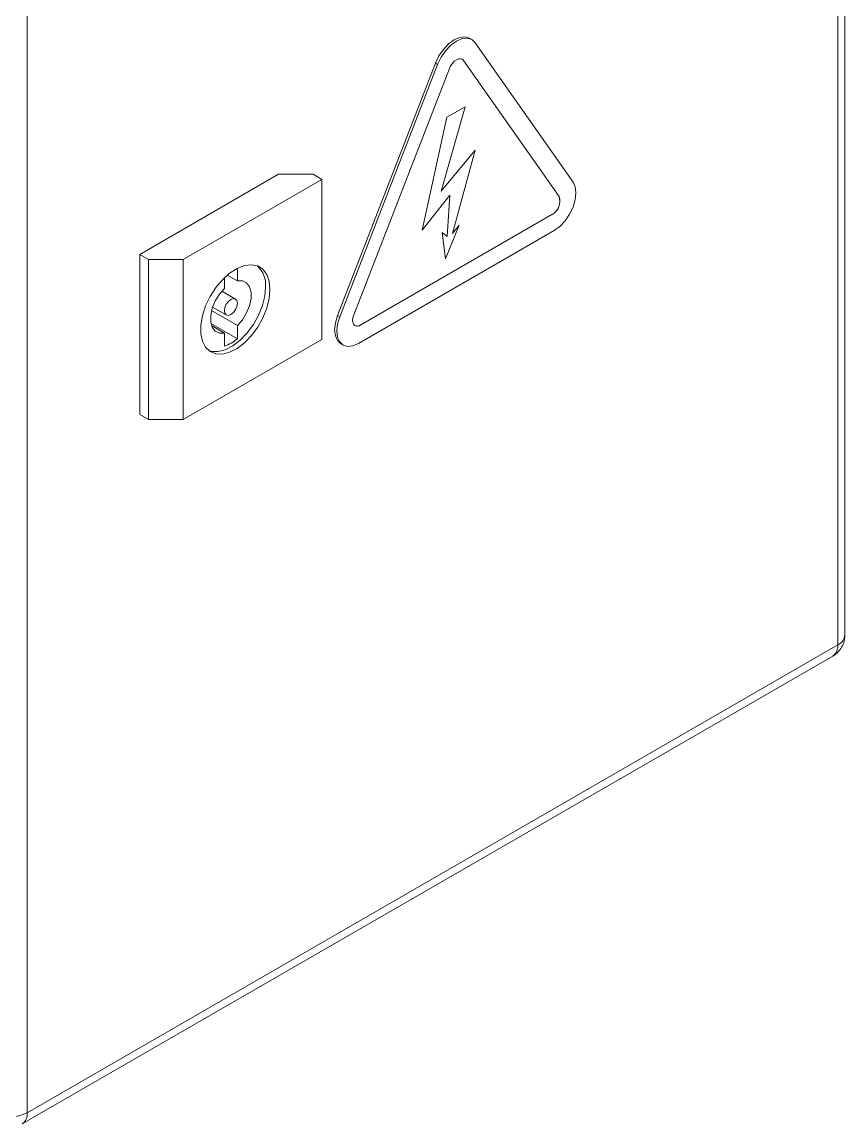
# Model space of a CAD drawing. Extents: x 4137 to 28680, y 2446 to 6814.
# Drawn here: x 24454.7 to 24623.9, y 6286.3 to 6512.8 of the extents above; entities that cross this region are included whole.
import ezdxf

# ---------------------------------------------------------------- set-up
doc = ezdxf.new("R2010")
doc.units = 0
doc.header["$LTSCALE"] = 0.5
doc.layers.get('0').update_dxf_attribs({"linetype": 'CONTINUOUS'})

msp = doc.modelspace()

# ---------------------------------------------------------------- linework, layer by layer
at = {"color": 7, "linetype": 'Continuous', "lineweight": 15}
for p, q in [((24623.86, 6386.82), (24623.86, 6682.1)), ((24623.86, 6386.82), (24623.86, 6682.1)), ((24623.86, 6386.82), (24623.86, 6682.1)), ((24623.86, 6386.82), (24623.86, 6682.1)), ((24622.39, 6680.04), (24622.39, 6384.76)), ((24622.39, 6680.04), (24622.39, 6384.76)), ((24622.39, 6680.04), (24622.39, 6384.76)), ((24622.39, 6680.04), (24622.39, 6384.76)), ((24455.78, 6288.58), (24455.78, 6583.86)), ((24455.78, 6288.58), (24455.78, 6583.86)), ((24455.78, 6288.58), (24455.78, 6583.86)), ((24455.78, 6288.58), (24455.78, 6583.86)), ((24547.15, 6509.2), (24546.7, 6509.46)), ((24547.15, 6509.2), (24546.7, 6509.46)), ((24547.15, 6509.2), (24546.7, 6509.46)), ((24547.15, 6509.2), (24546.7, 6509.46)), ((24567.99, 6479.9), (24547.86, 6508.54)), ((24567.99, 6479.9), (24547.86, 6508.54)), ((24567.99, 6479.9), (24547.86, 6508.54)), ((24567.99, 6479.9), (24547.86, 6508.54)), ((24539.69, 6504.35), (24519.56, 6452.47)), ((24539.69, 6504.35), (24519.56, 6452.47)), ((24539.69, 6504.35), (24519.56, 6452.47)), ((24539.69, 6504.35), (24519.56, 6452.47)), ((24540.15, 6504.09), (24520.02, 6452.2)), ((24540.15, 6504.09), (24520.02, 6452.2)), ((24540.15, 6504.09), (24520.02, 6452.2)), ((24540.15, 6504.09), (24520.02, 6452.2)), ((24539.69, 6504.35), (24540.15, 6504.09)), ((24539.69, 6504.35), (24540.15, 6504.09)), ((24539.69, 6504.35), (24540.15, 6504.09)), ((24539.69, 6504.35), (24540.15, 6504.09)), ((24545.44, 6504.91), (24545.17, 6505.16)), ((24545.44, 6504.91), (24545.17, 6505.16)), ((24545.44, 6504.91), (24545.17, 6505.16)), ((24545.44, 6504.91), (24545.17, 6505.16)), ((24545.44, 6504.91), (24565.1, 6476.95)), ((24545.45, 6504.91), (24545.44, 6504.91)), ((24545.44, 6504.91), (24565.1, 6476.95)), ((24545.45, 6504.91), (24545.44, 6504.91)), ((24545.44, 6504.91), (24565.1, 6476.95)), ((24545.45, 6504.91), (24545.44, 6504.91)), ((24545.44, 6504.91), (24565.1, 6476.95)), ((24545.45, 6504.91), (24545.44, 6504.91)), ((24545.45, 6504.91), (24565.11, 6476.95)), ((24545.45, 6504.91), (24565.11, 6476.95)), ((24545.45, 6504.91), (24565.11, 6476.95)), ((24545.45, 6504.91), (24565.11, 6476.95)), ((24522.9, 6452.58), (24542.56, 6503.23)), ((24522.9, 6452.58), (24542.56, 6503.23)), ((24522.9, 6452.58), (24542.56, 6503.23)), ((24522.9, 6452.58), (24542.56, 6503.23)), ((24545.79, 6495.37), (24540.9, 6478.03)), ((24545.79, 6495.37), (24540.9, 6478.03)), ((24545.79, 6495.37), (24540.9, 6478.03)), ((24545.79, 6495.37), (24540.9, 6478.03)), ((24542.04, 6493.22), (24545.78, 6495.38)), ((24542.04, 6493.22), (24545.78, 6495.38)), ((24542.04, 6493.22), (24545.78, 6495.38)), ((24542.04, 6493.22), (24545.78, 6495.38)), ((24542.05, 6493.22), (24545.79, 6495.37)), ((24542.05, 6493.22), (24545.79, 6495.37)), ((24542.05, 6493.22), (24545.79, 6495.37)), ((24542.05, 6493.22), (24545.79, 6495.37)), ((24545.79, 6495.37), (24545.78, 6495.38)), ((24545.79, 6495.37), (24545.78, 6495.38)), ((24545.79, 6495.37), (24545.78, 6495.38)), ((24545.79, 6495.37), (24545.78, 6495.38)), ((24542.04, 6493.22), (24536.96, 6470.03)), ((24542.04, 6493.22), (24536.96, 6470.03)), ((24542.04, 6493.22), (24536.96, 6470.03)), ((24542.04, 6493.22), (24536.96, 6470.03)), ((24542.05, 6493.22), (24536.97, 6470.03)), ((24542.05, 6493.22), (24536.97, 6470.03)), ((24542.05, 6493.22), (24536.97, 6470.03)), ((24542.05, 6493.22), (24536.97, 6470.03)), ((24542.05, 6493.22), (24542.04, 6493.22)), ((24542.05, 6493.22), (24542.04, 6493.22)), ((24542.05, 6493.22), (24542.04, 6493.22)), ((24542.05, 6493.22), (24542.04, 6493.22)), ((24540.9, 6478.06), (24547.88, 6486.45)), ((24540.9, 6478.06), (24547.88, 6486.45)), ((24540.9, 6478.06), (24547.88, 6486.45)), ((24540.9, 6478.06), (24547.88, 6486.45)), ((24540.9, 6478.03), (24547.89, 6486.44)), ((24540.9, 6478.03), (24547.89, 6486.44)), ((24540.9, 6478.03), (24547.89, 6486.44)), ((24540.9, 6478.03), (24547.89, 6486.44)), ((24547.89, 6486.44), (24543.19, 6469.33)), ((24547.89, 6486.44), (24543.19, 6469.33)), ((24547.89, 6486.44), (24543.19, 6469.33)), ((24547.89, 6486.44), (24543.19, 6469.33)), ((24547.89, 6486.44), (24547.88, 6486.45)), ((24547.89, 6486.44), (24547.88, 6486.45)), ((24547.89, 6486.44), (24547.88, 6486.45)), ((24547.89, 6486.44), (24547.88, 6486.45)), ((24507.45, 6481.49), (24478.94, 6465.03)), ((24507.45, 6481.49), (24478.94, 6465.03)), ((24507.45, 6481.49), (24478.94, 6465.03)), ((24507.45, 6481.49), (24478.94, 6465.03)), ((24514.58, 6481.49), (24507.45, 6481.49)), ((24514.58, 6481.49), (24507.45, 6481.49)), ((24514.58, 6481.49), (24507.45, 6481.49)), ((24514.58, 6481.49), (24507.45, 6481.49)), ((24516.36, 6480.46), (24514.58, 6481.49)), ((24516.36, 6480.46), (24514.58, 6481.49)), ((24516.36, 6480.46), (24514.58, 6481.49)), ((24516.36, 6480.46), (24514.58, 6481.49)), ((24487.85, 6464), (24516.36, 6480.46)), ((24487.85, 6464), (24516.36, 6480.46)), ((24487.85, 6464), (24516.36, 6480.46)), ((24487.85, 6464), (24516.36, 6480.46)), ((24516.36, 6447.53), (24516.36, 6480.46)), ((24516.36, 6447.53), (24516.36, 6480.46)), ((24516.36, 6447.53), (24516.36, 6480.46)), ((24516.36, 6447.53), (24516.36, 6480.46)), ((24536.97, 6470.03), (24542.66, 6477.18)), ((24536.97, 6470.03), (24542.66, 6477.18)), ((24536.97, 6470.03), (24542.66, 6477.18)), ((24536.97, 6470.03), (24542.66, 6477.18)), ((24542.65, 6477.16), (24542.07, 6468.71)), ((24542.65, 6477.16), (24542.07, 6468.71)), ((24542.65, 6477.16), (24542.07, 6468.71)), ((24542.65, 6477.16), (24542.07, 6468.71)), ((24542.66, 6477.18), (24542.08, 6468.7)), ((24542.66, 6477.18), (24542.08, 6468.7)), ((24542.66, 6477.18), (24542.08, 6468.7)), ((24542.66, 6477.18), (24542.08, 6468.7)), ((24565.11, 6476.95), (24565.1, 6476.95)), ((24565.11, 6476.95), (24565.1, 6476.95)), ((24565.11, 6476.95), (24565.1, 6476.95)), ((24565.11, 6476.95), (24565.1, 6476.95)), ((24563.65, 6473.22), (24524.33, 6450.53)), ((24563.65, 6473.22), (24524.33, 6450.53)), ((24563.65, 6473.22), (24524.33, 6450.53)), ((24563.65, 6473.22), (24524.33, 6450.53)), ((24563.66, 6473.22), (24524.34, 6450.52)), ((24563.66, 6473.22), (24524.34, 6450.52)), ((24563.66, 6473.22), (24524.34, 6450.52)), ((24563.66, 6473.22), (24524.34, 6450.52)), ((24563.66, 6473.22), (24563.65, 6473.22)), ((24563.66, 6473.22), (24563.65, 6473.22)), ((24563.66, 6473.22), (24563.65, 6473.22)), ((24563.66, 6473.22), (24563.65, 6473.22)), ((24523.88, 6446.71), (24564.13, 6469.95)), ((24523.88, 6446.71), (24564.13, 6469.95)), ((24523.88, 6446.71), (24564.13, 6469.95)), ((24523.88, 6446.71), (24564.13, 6469.95)), ((24536.97, 6470.03), (24536.96, 6470.03)), ((24536.97, 6470.03), (24536.96, 6470.03)), ((24536.97, 6470.03), (24536.96, 6470.03)), ((24536.97, 6470.03), (24536.96, 6470.03)), ((24541.05, 6469.52), (24541.76, 6464.12)), ((24541.06, 6469.52), (24541.05, 6469.52)), ((24541.05, 6469.52), (24541.76, 6464.12)), ((24541.06, 6469.52), (24541.05, 6469.52)), ((24541.05, 6469.52), (24541.76, 6464.12)), ((24541.06, 6469.52), (24541.05, 6469.52)), ((24541.05, 6469.52), (24541.76, 6464.12)), ((24541.06, 6469.52), (24541.05, 6469.52)), ((24541.06, 6469.52), (24541.76, 6464.11)), ((24541.06, 6469.52), (24542.08, 6468.7)), ((24541.06, 6469.52), (24541.76, 6464.11)), ((24541.06, 6469.52), (24542.08, 6468.7)), ((24541.06, 6469.52), (24541.76, 6464.11)), ((24541.06, 6469.52), (24542.08, 6468.7)), ((24541.06, 6469.52), (24541.76, 6464.11)), ((24541.06, 6469.52), (24542.08, 6468.7)), ((24541.76, 6464.11), (24544.6, 6471.05)), ((24541.76, 6464.11), (24544.6, 6471.05)), ((24541.76, 6464.11), (24544.6, 6471.05)), ((24541.76, 6464.11), (24544.6, 6471.05)), ((24544.6, 6471.05), (24543.19, 6469.33)), ((24544.6, 6471.05), (24543.19, 6469.33)), ((24544.6, 6471.05), (24543.19, 6469.33)), ((24544.6, 6471.05), (24543.19, 6469.33)), ((24544.59, 6471.06), (24543.2, 6469.35)), ((24544.59, 6471.06), (24543.2, 6469.35)), ((24544.59, 6471.06), (24543.2, 6469.35)), ((24544.59, 6471.06), (24543.2, 6469.35)), ((24544.6, 6471.05), (24544.59, 6471.06)), ((24544.6, 6471.05), (24544.59, 6471.06)), ((24544.6, 6471.05), (24544.59, 6471.06)), ((24544.6, 6471.05), (24544.59, 6471.06)), ((24478.94, 6465.03), (24480.73, 6464)), ((24478.94, 6465.03), (24478.94, 6432.1)), ((24478.94, 6465.03), (24480.73, 6464)), ((24478.94, 6465.03), (24478.94, 6432.1)), ((24478.94, 6465.03), (24480.73, 6464)), ((24478.94, 6465.03), (24478.94, 6432.1)), ((24478.94, 6465.03), (24480.73, 6464)), ((24478.94, 6465.03), (24478.94, 6432.1)), ((24480.73, 6464), (24487.85, 6464)), ((24480.73, 6464), (24480.73, 6431.08)), ((24480.73, 6464), (24487.85, 6464)), ((24480.73, 6464), (24480.73, 6431.08)), ((24480.73, 6464), (24487.85, 6464)), ((24480.73, 6464), (24480.73, 6431.08)), ((24480.73, 6464), (24487.85, 6464)), ((24480.73, 6464), (24480.73, 6431.08)), ((24487.85, 6431.08), (24487.85, 6464)), ((24487.85, 6431.08), (24487.85, 6464)), ((24487.85, 6431.08), (24487.85, 6464)), ((24487.85, 6431.08), (24487.85, 6464)), ((24541.76, 6464.11), (24541.76, 6464.12)), ((24541.76, 6464.11), (24541.76, 6464.12)), ((24541.76, 6464.11), (24541.76, 6464.12)), ((24541.76, 6464.11), (24541.76, 6464.12)), ((24496.91, 6460.78), (24498.99, 6459.58)), ((24496.91, 6460.78), (24498.99, 6459.58)), ((24496.91, 6460.78), (24498.99, 6459.58)), ((24496.91, 6460.78), (24498.99, 6459.58)), ((24498.99, 6462.18), (24498.99, 6459.58)), ((24498.99, 6462.18), (24498.99, 6459.58)), ((24498.99, 6462.18), (24498.99, 6459.58)), ((24498.99, 6462.18), (24498.99, 6459.58)), ((24496.32, 6458.03), (24496.32, 6460.24)), ((24496.32, 6458.03), (24496.32, 6460.24)), ((24496.32, 6458.03), (24496.32, 6460.24)), ((24496.32, 6458.03), (24496.32, 6460.24)), ((24498.6, 6455.86), (24495.79, 6457.48)), ((24498.6, 6455.86), (24495.79, 6457.48)), ((24498.6, 6455.86), (24495.79, 6457.48)), ((24498.6, 6455.86), (24495.79, 6457.48)), ((24493.9, 6454.21), (24496.71, 6452.59)), ((24493.9, 6454.21), (24496.71, 6452.59)), ((24493.9, 6454.21), (24496.71, 6452.59)), ((24493.9, 6454.21), (24496.71, 6452.59)), ((24498.99, 6450.41), (24493.68, 6453.47)), ((24498.99, 6450.41), (24493.68, 6453.47)), ((24498.99, 6450.41), (24493.68, 6453.47)), ((24498.99, 6450.41), (24493.68, 6453.47)), ((24519.56, 6452.47), (24520.02, 6452.2)), ((24519.56, 6452.47), (24520.02, 6452.2)), ((24519.56, 6452.47), (24520.02, 6452.2)), ((24519.56, 6452.47), (24520.02, 6452.2)), ((24493.56, 6450.83), (24498.99, 6447.7)), ((24493.56, 6450.83), (24498.99, 6447.7)), ((24493.56, 6450.83), (24498.99, 6447.7)), ((24493.56, 6450.83), (24498.99, 6447.7)), ((24493.69, 6450.39), (24496.32, 6448.87)), ((24493.69, 6450.39), (24496.32, 6448.87)), ((24493.69, 6450.39), (24496.32, 6448.87)), ((24493.69, 6450.39), (24496.32, 6448.87)), ((24498.99, 6450.41), (24498.99, 6447.7)), ((24498.99, 6450.41), (24498.99, 6447.7)), ((24498.99, 6450.41), (24498.99, 6447.7)), ((24498.99, 6450.41), (24498.99, 6447.7)), ((24524.34, 6450.52), (24524.33, 6450.53)), ((24524.34, 6450.52), (24524.33, 6450.53)), ((24524.34, 6450.52), (24524.33, 6450.53)), ((24524.34, 6450.52), (24524.33, 6450.53)), ((24487.85, 6431.08), (24516.36, 6447.53)), ((24487.85, 6431.08), (24516.36, 6447.53)), ((24487.85, 6431.08), (24516.36, 6447.53)), ((24487.85, 6431.08), (24516.36, 6447.53)), ((24496.32, 6446.15), (24496.32, 6448.87)), ((24496.32, 6446.15), (24496.32, 6448.87)), ((24496.32, 6446.15), (24496.32, 6448.87)), ((24496.32, 6446.15), (24496.32, 6448.87)), ((24520.27, 6446.67), (24520.73, 6446.4)), ((24520.27, 6446.67), (24520.73, 6446.4)), ((24520.27, 6446.67), (24520.73, 6446.4)), ((24520.27, 6446.67), (24520.73, 6446.4)), ((24478.94, 6432.1), (24480.73, 6431.08)), ((24478.94, 6432.1), (24480.73, 6431.08)), ((24478.94, 6432.1), (24480.73, 6431.08)), ((24478.94, 6432.1), (24480.73, 6431.08)), ((24480.73, 6431.08), (24487.85, 6431.08)), ((24480.73, 6431.08), (24487.85, 6431.08)), ((24480.73, 6431.08), (24487.85, 6431.08)), ((24480.73, 6431.08), (24487.85, 6431.08)), ((24622.39, 6384.76), (24455.78, 6288.58)), ((24622.39, 6384.76), (24455.78, 6288.58)), ((24622.39, 6384.76), (24455.78, 6288.58)), ((24622.39, 6384.76), (24455.78, 6288.58)), ((24454.73, 6286.27), (24621.34, 6382.46)), ((24454.73, 6286.27), (24621.34, 6382.46)), ((24454.73, 6286.27), (24621.34, 6382.46)), ((24454.73, 6286.27), (24621.34, 6382.46))]:
    msp.add_line(p, q, dxfattribs=at)
at = {"color": 7, "linetype": 'Continuous', "lineweight": 15, "flags": 128}
for points in [[(24546.7, 6509.46), (24545.78, 6509.74), (24544.7, 6509.64), (24543.55, 6509.15), (24542.4, 6508.31), (24541.32, 6507.17), (24540.4, 6505.82), (24539.69, 6504.35)], [(24546.7, 6509.46), (24545.78, 6509.74), (24544.7, 6509.64), (24543.55, 6509.15), (24542.4, 6508.31), (24541.32, 6507.17), (24540.4, 6505.82), (24539.69, 6504.35)], [(24546.7, 6509.46), (24545.78, 6509.74), (24544.7, 6509.64), (24543.55, 6509.15), (24542.4, 6508.31), (24541.32, 6507.17), (24540.4, 6505.82), (24539.69, 6504.35)], [(24546.7, 6509.46), (24545.78, 6509.74), (24544.7, 6509.64), (24543.55, 6509.15), (24542.4, 6508.31), (24541.32, 6507.17), (24540.4, 6505.82), (24539.69, 6504.35)], [(24547.86, 6508.54), (24547.16, 6509.2), (24546.23, 6509.48), (24545.16, 6509.38), (24544.01, 6508.89), (24542.85, 6508.04), (24541.78, 6506.91), (24540.86, 6505.56), (24540.15, 6504.09)], [(24547.86, 6508.54), (24547.16, 6509.2), (24546.23, 6509.48), (24545.16, 6509.38), (24544.01, 6508.89), (24542.85, 6508.04), (24541.78, 6506.91), (24540.86, 6505.56), (24540.15, 6504.09)], [(24547.86, 6508.54), (24547.16, 6509.2), (24546.23, 6509.48), (24545.16, 6509.38), (24544.01, 6508.89), (24542.85, 6508.04), (24541.78, 6506.91), (24540.86, 6505.56), (24540.15, 6504.09)], [(24547.86, 6508.54), (24547.16, 6509.2), (24546.23, 6509.48), (24545.16, 6509.38), (24544.01, 6508.89), (24542.85, 6508.04), (24541.78, 6506.91), (24540.86, 6505.56), (24540.15, 6504.09)], [(24545.45, 6504.91), (24545.18, 6505.15), (24544.84, 6505.26), (24544.43, 6505.22), (24544, 6505.03), (24543.57, 6504.72), (24543.17, 6504.29), (24542.82, 6503.79), (24542.56, 6503.23)], [(24545.45, 6504.91), (24545.18, 6505.15), (24544.84, 6505.26), (24544.43, 6505.22), (24544, 6505.03), (24543.57, 6504.72), (24543.17, 6504.29), (24542.82, 6503.79), (24542.56, 6503.23)], [(24545.45, 6504.91), (24545.18, 6505.15), (24544.84, 6505.26), (24544.43, 6505.22), (24544, 6505.03), (24543.57, 6504.72), (24543.17, 6504.29), (24542.82, 6503.79), (24542.56, 6503.23)], [(24545.45, 6504.91), (24545.18, 6505.15), (24544.84, 6505.26), (24544.43, 6505.22), (24544, 6505.03), (24543.57, 6504.72), (24543.17, 6504.29), (24542.82, 6503.79), (24542.56, 6503.23)], [(24564.13, 6469.95), (24565.28, 6470.79), (24566.36, 6471.93), (24567.28, 6473.28), (24567.99, 6474.75), (24568.43, 6476.25), (24568.58, 6477.67), (24568.43, 6478.91), (24567.99, 6479.9)], [(24564.13, 6469.95), (24565.28, 6470.79), (24566.36, 6471.93), (24567.28, 6473.28), (24567.99, 6474.75), (24568.43, 6476.25), (24568.58, 6477.67), (24568.43, 6478.91), (24567.99, 6479.9)], [(24564.13, 6469.95), (24565.28, 6470.79), (24566.36, 6471.93), (24567.28, 6473.28), (24567.99, 6474.75), (24568.43, 6476.25), (24568.58, 6477.67), (24568.43, 6478.91), (24567.99, 6479.9)], [(24564.13, 6469.95), (24565.28, 6470.79), (24566.36, 6471.93), (24567.28, 6473.28), (24567.99, 6474.75), (24568.43, 6476.25), (24568.58, 6477.67), (24568.43, 6478.91), (24567.99, 6479.9)], [(24505.67, 6457.82), (24505.51, 6459.5), (24505.01, 6460.9), (24504.22, 6461.97), (24503.16, 6462.65), (24501.88, 6462.91), (24500.45, 6462.74), (24498.93, 6462.15), (24497.39, 6461.17), (24495.91, 6459.83), (24494.54, 6458.21), (24493.37, 6456.38), (24492.44, 6454.43), (24491.79, 6452.44), (24491.46, 6450.51), (24491.46, 6448.73), (24491.79, 6447.18), (24492.44, 6445.94), (24493.37, 6445.06), (24494.54, 6444.59), (24495.91, 6444.54), (24497.39, 6444.92), (24498.93, 6445.71), (24500.45, 6446.88), (24501.88, 6448.36), (24503.16, 6450.1), (24504.22, 6452), (24505.01, 6453.99), (24505.51, 6455.96), (24505.67, 6457.82)], [(24505.67, 6457.82), (24505.51, 6459.5), (24505.01, 6460.9), (24504.22, 6461.97), (24503.16, 6462.65), (24501.88, 6462.91), (24500.45, 6462.74), (24498.93, 6462.15), (24497.39, 6461.17), (24495.91, 6459.83), (24494.54, 6458.21), (24493.37, 6456.38), (24492.44, 6454.43), (24491.79, 6452.44), (24491.46, 6450.51), (24491.46, 6448.73), (24491.79, 6447.18), (24492.44, 6445.94), (24493.37, 6445.06), (24494.54, 6444.59), (24495.91, 6444.54), (24497.39, 6444.92), (24498.93, 6445.71), (24500.45, 6446.88), (24501.88, 6448.36), (24503.16, 6450.1), (24504.22, 6452), (24505.01, 6453.99), (24505.51, 6455.96), (24505.67, 6457.82)], [(24505.67, 6457.82), (24505.51, 6459.5), (24505.01, 6460.9), (24504.22, 6461.97), (24503.16, 6462.65), (24501.88, 6462.91), (24500.45, 6462.74), (24498.93, 6462.15), (24497.39, 6461.17), (24495.91, 6459.83), (24494.54, 6458.21), (24493.37, 6456.38), (24492.44, 6454.43), (24491.79, 6452.44), (24491.46, 6450.51), (24491.46, 6448.73), (24491.79, 6447.18), (24492.44, 6445.94), (24493.37, 6445.06), (24494.54, 6444.59), (24495.91, 6444.54), (24497.39, 6444.92), (24498.93, 6445.71), (24500.45, 6446.88), (24501.88, 6448.36), (24503.16, 6450.1), (24504.22, 6452), (24505.01, 6453.99), (24505.51, 6455.96), (24505.67, 6457.82)], [(24505.67, 6457.82), (24505.51, 6459.5), (24505.01, 6460.9), (24504.22, 6461.97), (24503.16, 6462.65), (24501.88, 6462.91), (24500.45, 6462.74), (24498.93, 6462.15), (24497.39, 6461.17), (24495.91, 6459.83), (24494.54, 6458.21), (24493.37, 6456.38), (24492.44, 6454.43), (24491.79, 6452.44), (24491.46, 6450.51), (24491.46, 6448.73), (24491.79, 6447.18), (24492.44, 6445.94), (24493.37, 6445.06), (24494.54, 6444.59), (24495.91, 6444.54), (24497.39, 6444.92), (24498.93, 6445.71), (24500.45, 6446.88), (24501.88, 6448.36), (24503.16, 6450.1), (24504.22, 6452), (24505.01, 6453.99), (24505.51, 6455.96), (24505.67, 6457.82)], [(24493.08, 6445.27), (24493.65, 6445.1), (24495.02, 6445.05), (24496.5, 6445.43), (24498.04, 6446.23), (24499.56, 6447.39), (24500.99, 6448.88), (24502.27, 6450.61), (24503.33, 6452.52), (24504.12, 6454.5), (24504.61, 6456.47), (24504.78, 6458.34)], [(24493.08, 6445.27), (24493.65, 6445.1), (24495.02, 6445.05), (24496.5, 6445.43), (24498.04, 6446.23), (24499.56, 6447.39), (24500.99, 6448.88), (24502.27, 6450.61), (24503.33, 6452.52), (24504.12, 6454.5), (24504.61, 6456.47), (24504.78, 6458.34)], [(24493.08, 6445.27), (24493.65, 6445.1), (24495.02, 6445.05), (24496.5, 6445.43), (24498.04, 6446.23), (24499.56, 6447.39), (24500.99, 6448.88), (24502.27, 6450.61), (24503.33, 6452.52), (24504.12, 6454.5), (24504.61, 6456.47), (24504.78, 6458.34)], [(24493.08, 6445.27), (24493.65, 6445.1), (24495.02, 6445.05), (24496.5, 6445.43), (24498.04, 6446.23), (24499.56, 6447.39), (24500.99, 6448.88), (24502.27, 6450.61), (24503.33, 6452.52), (24504.12, 6454.5), (24504.61, 6456.47), (24504.78, 6458.34)], [(24498.99, 6459.58), (24500.02, 6459.58), (24500.88, 6459.17), (24501.49, 6458.39), (24501.8, 6457.28), (24501.8, 6455.95), (24501.49, 6454.48), (24500.88, 6453), (24500.02, 6451.6), (24498.99, 6450.41)], [(24498.99, 6459.58), (24500.02, 6459.58), (24500.88, 6459.17), (24501.49, 6458.39), (24501.8, 6457.28), (24501.8, 6455.95), (24501.49, 6454.48), (24500.88, 6453), (24500.02, 6451.6), (24498.99, 6450.41)], [(24498.99, 6459.58), (24500.02, 6459.58), (24500.88, 6459.17), (24501.49, 6458.39), (24501.8, 6457.28), (24501.8, 6455.95), (24501.49, 6454.48), (24500.88, 6453), (24500.02, 6451.6), (24498.99, 6450.41)], [(24498.99, 6459.58), (24500.02, 6459.58), (24500.88, 6459.17), (24501.49, 6458.39), (24501.8, 6457.28), (24501.8, 6455.95), (24501.49, 6454.48), (24500.88, 6453), (24500.02, 6451.6), (24498.99, 6450.41)], [(24496.32, 6448.87), (24495.28, 6448.87), (24494.43, 6449.28), (24493.82, 6450.06), (24493.51, 6451.16), (24493.51, 6452.5), (24493.82, 6453.96), (24494.43, 6455.45), (24495.28, 6456.84), (24496.32, 6458.03)], [(24496.32, 6448.87), (24495.28, 6448.87), (24494.43, 6449.28), (24493.82, 6450.06), (24493.51, 6451.16), (24493.51, 6452.5), (24493.82, 6453.96), (24494.43, 6455.45), (24495.28, 6456.84), (24496.32, 6458.03)], [(24496.32, 6448.87), (24495.28, 6448.87), (24494.43, 6449.28), (24493.82, 6450.06), (24493.51, 6451.16), (24493.51, 6452.5), (24493.82, 6453.96), (24494.43, 6455.45), (24495.28, 6456.84), (24496.32, 6458.03)], [(24496.32, 6448.87), (24495.28, 6448.87), (24494.43, 6449.28), (24493.82, 6450.06), (24493.51, 6451.16), (24493.51, 6452.5), (24493.82, 6453.96), (24494.43, 6455.45), (24495.28, 6456.84), (24496.32, 6458.03)], [(24498.99, 6454.99), (24498.89, 6454.35), (24498.6, 6453.68), (24498.17, 6453.09), (24497.65, 6452.68), (24497.14, 6452.5), (24496.71, 6452.59), (24496.42, 6452.92), (24496.32, 6453.45), (24496.42, 6454.1), (24496.71, 6454.77), (24497.14, 6455.35), (24497.65, 6455.77), (24498.17, 6455.94), (24498.6, 6455.86), (24498.89, 6455.53), (24498.99, 6454.99)], [(24498.99, 6454.99), (24498.89, 6454.35), (24498.6, 6453.68), (24498.17, 6453.09), (24497.65, 6452.68), (24497.14, 6452.5), (24496.71, 6452.59), (24496.42, 6452.92), (24496.32, 6453.45), (24496.42, 6454.1), (24496.71, 6454.77), (24497.14, 6455.35), (24497.65, 6455.77), (24498.17, 6455.94), (24498.6, 6455.86), (24498.89, 6455.53), (24498.99, 6454.99)], [(24498.99, 6454.99), (24498.89, 6454.35), (24498.6, 6453.68), (24498.17, 6453.09), (24497.65, 6452.68), (24497.14, 6452.5), (24496.71, 6452.59), (24496.42, 6452.92), (24496.32, 6453.45), (24496.42, 6454.1), (24496.71, 6454.77), (24497.14, 6455.35), (24497.65, 6455.77), (24498.17, 6455.94), (24498.6, 6455.86), (24498.89, 6455.53), (24498.99, 6454.99)], [(24498.99, 6454.99), (24498.89, 6454.35), (24498.6, 6453.68), (24498.17, 6453.09), (24497.65, 6452.68), (24497.14, 6452.5), (24496.71, 6452.59), (24496.42, 6452.92), (24496.32, 6453.45), (24496.42, 6454.1), (24496.71, 6454.77), (24497.14, 6455.35), (24497.65, 6455.77), (24498.17, 6455.94), (24498.6, 6455.86), (24498.89, 6455.53), (24498.99, 6454.99)], [(24519.56, 6452.47), (24519.12, 6450.97), (24518.97, 6449.55), (24519.12, 6448.31), (24519.56, 6447.32), (24520.27, 6446.67), (24520.27, 6446.67)], [(24519.56, 6452.47), (24519.12, 6450.97), (24518.97, 6449.55), (24519.12, 6448.31), (24519.56, 6447.32), (24520.27, 6446.67), (24520.27, 6446.67)], [(24519.56, 6452.47), (24519.12, 6450.97), (24518.97, 6449.55), (24519.12, 6448.31), (24519.56, 6447.32), (24520.27, 6446.67), (24520.27, 6446.67)], [(24519.56, 6452.47), (24519.12, 6450.97), (24518.97, 6449.55), (24519.12, 6448.31), (24519.56, 6447.32), (24520.27, 6446.67), (24520.27, 6446.67)], [(24520.02, 6452.2), (24519.57, 6450.71), (24519.42, 6449.29), (24519.57, 6448.04), (24520.02, 6447.06), (24520.73, 6446.4), (24521.65, 6446.12), (24522.72, 6446.22), (24523.88, 6446.71)], [(24520.02, 6452.2), (24519.57, 6450.71), (24519.42, 6449.29), (24519.57, 6448.04), (24520.02, 6447.06), (24520.73, 6446.4), (24521.65, 6446.12), (24522.72, 6446.22), (24523.88, 6446.71)], [(24520.02, 6452.2), (24519.57, 6450.71), (24519.42, 6449.29), (24519.57, 6448.04), (24520.02, 6447.06), (24520.73, 6446.4), (24521.65, 6446.12), (24522.72, 6446.22), (24523.88, 6446.71)], [(24520.02, 6452.2), (24519.57, 6450.71), (24519.42, 6449.29), (24519.57, 6448.04), (24520.02, 6447.06), (24520.73, 6446.4), (24521.65, 6446.12), (24522.72, 6446.22), (24523.88, 6446.71)], [(24522.9, 6452.58), (24522.73, 6452.02), (24522.67, 6451.49), (24522.73, 6451.02), (24522.9, 6450.65), (24523.16, 6450.4), (24523.51, 6450.3), (24523.91, 6450.34), (24524.34, 6450.52)], [(24522.9, 6452.58), (24522.73, 6452.02), (24522.67, 6451.49), (24522.73, 6451.02), (24522.9, 6450.65), (24523.16, 6450.4), (24523.51, 6450.3), (24523.91, 6450.34), (24524.34, 6450.52)], [(24522.9, 6452.58), (24522.73, 6452.02), (24522.67, 6451.49), (24522.73, 6451.02), (24522.9, 6450.65), (24523.16, 6450.4), (24523.51, 6450.3), (24523.91, 6450.34), (24524.34, 6450.52)], [(24522.9, 6452.58), (24522.73, 6452.02), (24522.67, 6451.49), (24522.73, 6451.02), (24522.9, 6450.65), (24523.16, 6450.4), (24523.51, 6450.3), (24523.91, 6450.34), (24524.34, 6450.52)]]:
    msp.add_lwpolyline(points, dxfattribs=at)
at = {"color": 7, "linetype": 'Continuous', "lineweight": 15}
for centre, radius, start, end in [((24562.15, 6475.95), 3.11, 298.8083, 18.7853), ((24562.15, 6475.95), 3.11, 298.8083, 18.7853), ((24562.15, 6475.95), 3.11, 298.8083, 18.7853), ((24562.15, 6475.95), 3.11, 298.8083, 18.7853), ((24562.16, 6475.95), 3.11, 298.8083, 18.7853), ((24562.16, 6475.95), 3.11, 298.8083, 18.7853), ((24562.16, 6475.95), 3.11, 298.8083, 18.7853), ((24562.16, 6475.95), 3.11, 298.8083, 18.7853), ((24499.61, 6458.83), 5.19, 354.5305, 47.5286), ((24499.61, 6458.83), 5.19, 354.5305, 47.5286), ((24499.61, 6458.83), 5.19, 354.5305, 47.5286), ((24499.61, 6458.83), 5.19, 354.5305, 47.5286), ((24523.64, 6451.49), 1.19, 245.6278, 305.683), ((24523.64, 6451.49), 1.19, 245.6278, 305.683), ((24523.64, 6451.49), 1.19, 245.6278, 305.683), ((24523.64, 6451.49), 1.19, 245.6278, 305.683), ((24493.44, 6454.22), 8.56, 289.6173, 310.3774), ((24493.44, 6454.22), 8.56, 289.6173, 310.3774), ((24493.44, 6454.22), 8.56, 289.6173, 310.3774), ((24493.44, 6454.22), 8.56, 289.6173, 310.3774), ((24452.21, 6295.46), 7.75, 242.6096, 297.3904), ((24452.21, 6295.46), 7.75, 242.6096, 297.3904), ((24452.21, 6295.46), 7.75, 242.6096, 297.3904), ((24452.21, 6295.46), 7.75, 242.6096, 297.3904)]:
    msp.add_arc(centre, radius, start, end, dxfattribs=at)
at = {"color": 8, "linetype": 'Continuous', "lineweight": 15}
for centre, radius, start, end in [((24621.34, 6387.07), 2.53, 294.3748, 354.3051), ((24621.34, 6387.07), 2.53, 294.3748, 354.3051), ((24621.34, 6387.07), 2.53, 294.3748, 354.3051), ((24621.34, 6387.07), 2.53, 294.3748, 354.3051), ((24619.92, 6384.49), 2.48, 304.9507, 6.3614), ((24619.92, 6384.49), 2.48, 304.9507, 6.3614), ((24619.92, 6384.49), 2.48, 304.9507, 6.3614), ((24619.92, 6384.49), 2.48, 304.9507, 6.3614), ((24453.25, 6288.33), 2.54, 305.8551, 5.6067), ((24453.25, 6288.33), 2.54, 305.8551, 5.6067), ((24453.25, 6288.33), 2.54, 305.8551, 5.6067), ((24453.25, 6288.33), 2.54, 305.8551, 5.6067)]:
    msp.add_arc(centre, radius, start, end, dxfattribs=at)
at = {"color": 7, "linetype": 'Continuous', "lineweight": 15}
msp.add_open_spline([(24621.33, 6382.48), (24621.48, 6382.56), (24621.97, 6382.82), (24622.69, 6383.52), (24623.39, 6384.58), (24623.82, 6385.72), (24623.82, 6386.5), (24623.82, 6386.82)], degree=3, knots=[0, 0, 0, 0, 0.095561, 0.31837, 0.561617, 0.817335, 1, 1, 1, 1], dxfattribs=at)
msp.add_open_spline([(24621.33, 6382.48), (24621.48, 6382.56), (24621.97, 6382.82), (24622.69, 6383.52), (24623.39, 6384.58), (24623.82, 6385.72), (24623.82, 6386.5), (24623.82, 6386.82)], degree=3, knots=[0, 0, 0, 0, 0.095561, 0.31837, 0.561617, 0.817335, 1, 1, 1, 1], dxfattribs=at)
msp.add_open_spline([(24621.33, 6382.48), (24621.48, 6382.56), (24621.97, 6382.82), (24622.69, 6383.52), (24623.39, 6384.58), (24623.82, 6385.72), (24623.82, 6386.5), (24623.82, 6386.82)], degree=3, knots=[0, 0, 0, 0, 0.095561, 0.31837, 0.561617, 0.817335, 1, 1, 1, 1], dxfattribs=at)
msp.add_open_spline([(24621.33, 6382.48), (24621.48, 6382.56), (24621.97, 6382.82), (24622.69, 6383.52), (24623.39, 6384.58), (24623.82, 6385.72), (24623.82, 6386.5), (24623.82, 6386.82)], degree=3, knots=[0, 0, 0, 0, 0.095561, 0.31837, 0.561617, 0.817335, 1, 1, 1, 1], dxfattribs=at)

doc.saveas('drawing.dxf')
